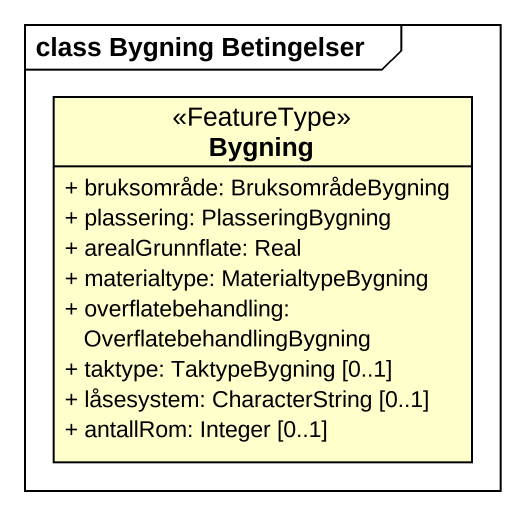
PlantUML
@startuml
mainframe class Bygning Betingelser
hide circle
hide empty members
skinparam classAttributeIconSize 0
class Bygning <<FeatureType>> {
  + bruksområde: BruksområdeBygning
  + plassering: PlasseringBygning
  + arealGrunnflate: Real
  + materialtype: MaterialtypeBygning
  + overflatebehandling: OverflatebehandlingBygning
  + taktype: TaktypeBygning [0..1]
  + låsesystem: CharacterString [0..1]
  + antallRom: Integer [0..1]
}
@enduml
